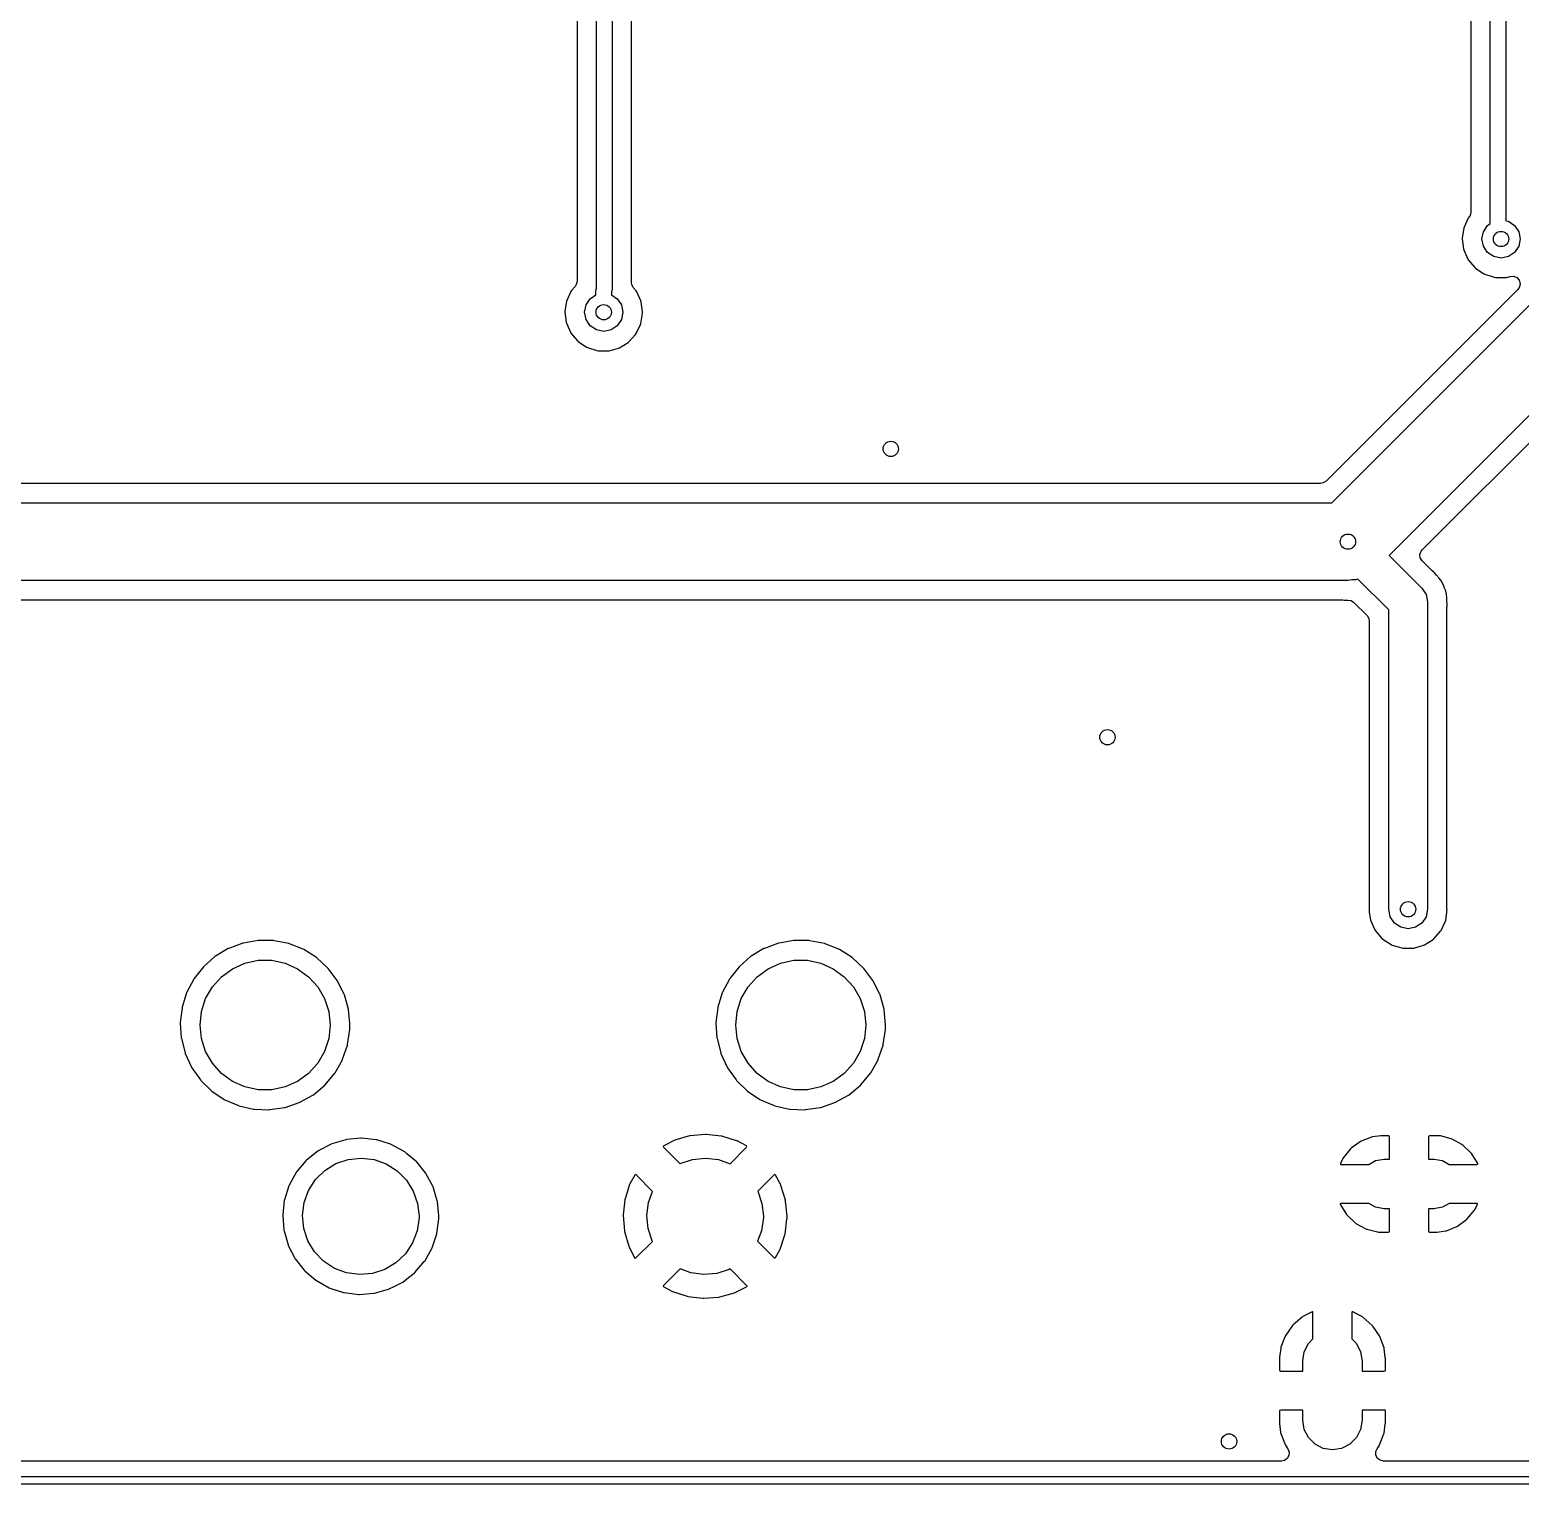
# Model space of a CAD drawing. Extents: x 0 to 4.25, y -4.33 to 0.
# Drawn here: x 0.765 to 1.532, y -4.333 to -3.584 of the extents above; entities that cross this region are included whole.
import ezdxf

# ---------------------------------------------------------------- set-up
doc = ezdxf.new("R2010")
doc.units = 0
doc.header["$MEASUREMENT"] = 0
doc.layers.add('BLACK', color=7, linetype='CONTINUOUS')

msp = doc.modelspace()

# ---------------------------------------------------------------- linework, layer by layer
at = {"layer": 'BLACK', "linetype": 'CONTINUOUS'}
for p, q in [((1.52412, -3.18909), (1.52412, -3.68273)), ((1.51612, -3.6842), (1.51612, -3.19075)), ((1.06432, -3.20488), (1.06432, -3.71824)), ((1.50614, -3.19857), (1.50614, -3.67824)), ((1.05632, -3.71743), (1.05632, -3.20888)), ((1.0743, -3.71446), (1.0743, -3.20567)), ((1.04634, -3.48161), (1.04634, -3.71381)), ((1.50574, -3.67997), (1.50522, -3.68076)), ((1.50614, -3.67824), (1.50574, -3.67997)), ((1.5025, -3.68651), (1.50171, -3.69157)), ((1.50266, -3.68598), (1.5025, -3.68651)), ((1.50484, -3.68134), (1.50266, -3.68598)), ((1.50522, -3.68076), (1.50484, -3.68134)), ((1.5126, -3.68832), (1.51473, -3.68513)), ((1.51473, -3.68513), (1.51612, -3.6842)), ((1.52412, -3.68273), (1.52546, -3.68299)), ((1.52546, -3.68299), (1.52865, -3.68513)), ((1.52865, -3.68513), (1.53079, -3.68832)), ((1.50171, -3.69157), (1.5017, -3.69212)), ((1.5017, -3.69212), (1.50237, -3.6972)), ((1.51185, -3.69209), (1.5126, -3.68832)), ((1.5126, -3.69585), (1.51185, -3.69209)), ((1.53079, -3.68832), (1.53154, -3.69209)), ((1.53154, -3.69209), (1.53079, -3.69585)), ((1.43467, -3.8278), (1.56114, -3.70132)), ((1.50237, -3.6972), (1.50252, -3.69773)), ((1.50252, -3.69773), (1.50458, -3.70241)), ((1.50458, -3.70241), (1.50487, -3.70288)), ((1.50487, -3.70288), (1.50816, -3.7068)), ((1.51473, -3.69905), (1.5126, -3.69585)), ((1.51793, -3.70118), (1.51473, -3.69905)), ((1.52169, -3.70193), (1.51793, -3.70118)), ((1.52546, -3.70118), (1.52169, -3.70193)), ((1.52865, -3.69905), (1.52546, -3.70118)), ((1.53079, -3.69585), (1.52865, -3.69905)), ((1.50816, -3.7068), (1.50858, -3.70717)), ((1.50858, -3.70717), (1.51284, -3.71001)), ((1.51284, -3.71001), (1.51334, -3.71025)), ((1.51334, -3.71025), (1.51822, -3.71177)), ((1.04349, -3.71856), (1.04318, -3.71902)), ((1.04534, -3.71646), (1.04349, -3.71856)), ((1.04595, -3.71555), (1.04534, -3.71646)), ((1.04634, -3.71381), (1.04595, -3.71555)), ((1.05604, -3.71852), (1.05614, -3.71821)), ((1.05604, -3.72083), (1.05604, -3.71852)), ((1.05609, -3.71789), (1.05632, -3.71743)), ((1.05614, -3.71821), (1.05609, -3.71789)), ((1.06432, -3.71824), (1.06422, -3.71854)), ((1.06422, -3.71854), (1.06427, -3.71886)), ((1.07444, -3.7155), (1.0743, -3.71446)), ((1.07527, -3.71707), (1.07444, -3.7155)), ((1.07673, -3.71876), (1.07527, -3.71707)), ((1.07703, -3.71923), (1.07673, -3.71876)), ((1.53032, -3.71803), (1.43171, -3.81664)), ((1.51822, -3.71177), (1.51877, -3.71186)), ((1.51877, -3.71186), (1.52389, -3.71195)), ((1.52389, -3.71195), (1.52444, -3.71189)), ((1.52444, -3.71189), (1.52644, -3.71134)), ((1.52644, -3.71134), (1.52822, -3.71127)), ((1.52822, -3.71127), (1.52985, -3.71197)), ((1.52985, -3.71197), (1.53102, -3.71331)), ((1.53117, -3.71678), (1.53032, -3.71803)), ((1.53102, -3.71331), (1.53149, -3.71503)), ((1.53149, -3.71503), (1.53117, -3.71678)), ((1.04084, -3.72418), (1.04006, -3.72924)), ((1.04101, -3.72366), (1.04084, -3.72418)), ((1.04318, -3.71902), (1.04101, -3.72366)), ((1.0502, -3.72976), (1.05095, -3.726)), ((1.05095, -3.726), (1.05308, -3.7228)), ((1.05308, -3.7228), (1.05604, -3.72083)), ((1.06427, -3.71886), (1.06404, -3.71932)), ((1.06404, -3.71932), (1.06404, -3.72083)), ((1.06404, -3.72083), (1.067, -3.7228)), ((1.067, -3.7228), (1.06913, -3.726)), ((1.06913, -3.726), (1.06988, -3.72976)), ((1.07915, -3.72389), (1.07703, -3.71923)), ((1.0793, -3.72442), (1.07915, -3.72389)), ((1.08004, -3.72962), (1.0793, -3.72442)), ((1.59528, -3.72375), (1.46417, -3.85487)), ((1.04006, -3.72924), (1.04005, -3.7298)), ((1.04005, -3.7298), (1.04071, -3.73487)), ((1.05095, -3.73353), (1.0502, -3.72976)), ((1.05308, -3.73672), (1.05095, -3.73353)), ((1.06913, -3.73353), (1.067, -3.73672)), ((1.06988, -3.72976), (1.06913, -3.73353)), ((1.07916, -3.73558), (1.08004, -3.7304)), ((1.08006, -3.72992), (1.08004, -3.72962)), ((1.08004, -3.7304), (1.08006, -3.7301)), ((1.08006, -3.7301), (1.08006, -3.72992)), ((1.48111, -3.85204), (1.60052, -3.73263)), ((1.04071, -3.73487), (1.04086, -3.73541)), ((1.04086, -3.73541), (1.04292, -3.74009)), ((1.04292, -3.74009), (1.04322, -3.74056)), ((1.04322, -3.74056), (1.04651, -3.74448)), ((1.05627, -3.73886), (1.05308, -3.73672)), ((1.06004, -3.73961), (1.05627, -3.73886)), ((1.06381, -3.73886), (1.06004, -3.73961)), ((1.067, -3.73672), (1.06381, -3.73886)), ((1.07302, -3.74497), (1.07645, -3.74117)), ((1.07645, -3.74117), (1.07676, -3.74071)), ((1.07676, -3.74071), (1.079, -3.7361)), ((1.079, -3.7361), (1.07916, -3.73558)), ((1.04651, -3.74448), (1.04692, -3.74485)), ((1.04692, -3.74485), (1.05119, -3.74768)), ((1.05119, -3.74768), (1.05168, -3.74792)), ((1.05168, -3.74792), (1.05657, -3.74945)), ((1.05657, -3.74945), (1.05712, -3.74954)), ((1.06278, -3.74956), (1.06772, -3.74822)), ((1.06772, -3.74822), (1.06823, -3.748)), ((1.06823, -3.748), (1.07259, -3.74532)), ((1.07259, -3.74532), (1.07302, -3.74497)), ((1.05712, -3.74954), (1.06224, -3.74963)), ((1.06224, -3.74963), (1.06278, -3.74956)), ((1.42888, -3.81781), (0.48762, -3.81781)), ((1.4302, -3.81759), (1.42888, -3.81781)), ((1.43171, -3.81664), (1.4302, -3.81759)), ((0.48183, -3.8278), (1.43467, -3.8278)), ((1.46417, -3.85487), (1.48097, -3.87167)), ((1.47996, -3.85442), (1.48055, -3.85274)), ((1.48016, -3.85619), (1.47996, -3.85442)), ((1.48111, -3.85769), (1.48016, -3.85619)), ((1.48055, -3.85274), (1.48111, -3.85204)), ((1.48623, -3.86282), (1.48111, -3.85769)), ((1.48688, -3.86334), (1.48623, -3.86282)), ((1.48693, -3.86338), (1.48688, -3.86334)), ((1.48735, -3.86374), (1.48693, -3.86338)), ((1.48847, -3.86504), (1.48735, -3.86374)), ((1.44295, -3.8678), (0.47354, -3.8678)), ((1.44497, -3.86751), (1.44295, -3.8678)), ((1.44701, -3.86738), (1.44497, -3.86751)), ((1.44777, -3.86711), (1.44701, -3.86738)), ((1.44808, -3.86706), (1.44777, -3.86711)), ((1.4639, -3.88288), (1.44808, -3.86706)), ((1.48097, -3.87167), (1.48314, -3.87491)), ((1.48867, -3.86526), (1.48847, -3.86504)), ((1.48902, -3.86561), (1.48867, -3.86526)), ((1.48922, -3.86583), (1.48902, -3.86561)), ((1.48946, -3.86617), (1.48922, -3.86583)), ((1.48966, -3.86643), (1.48946, -3.86617)), ((1.49072, -3.86765), (1.48966, -3.86643)), ((1.49102, -3.86812), (1.49072, -3.86765)), ((1.49107, -3.86823), (1.49102, -3.86812)), ((1.49148, -3.86894), (1.49107, -3.86823)), ((1.49156, -3.86904), (1.49148, -3.86894)), ((1.49182, -3.86953), (1.49156, -3.86904)), ((1.49237, -3.87105), (1.49182, -3.86953)), ((1.49249, -3.87135), (1.49237, -3.87105)), ((1.49316, -3.87282), (1.49249, -3.87135)), ((0.47404, -3.87778), (1.44037, -3.87778)), ((1.44037, -3.87778), (1.44098, -3.87782)), ((1.44098, -3.87782), (1.44167, -3.87793)), ((1.44167, -3.87793), (1.44213, -3.87794)), ((1.44213, -3.87794), (1.4428, -3.87789)), ((1.4428, -3.87789), (1.44456, -3.87814)), ((1.44456, -3.87814), (1.44595, -3.87905)), ((1.44595, -3.87905), (1.45275, -3.88584)), ((1.48314, -3.87491), (1.4839, -3.87874)), ((1.4839, -3.87874), (1.4839, -4.03693)), ((1.49331, -3.87335), (1.49316, -3.87282)), ((1.49333, -3.87347), (1.49331, -3.87335)), ((1.49353, -3.87427), (1.49333, -3.87347)), ((1.49357, -3.87438), (1.49353, -3.87427)), ((1.49368, -3.87493), (1.49357, -3.87438)), ((1.49378, -3.87654), (1.49368, -3.87493)), ((1.49381, -3.87686), (1.49378, -3.87654)), ((1.49386, -3.87717), (1.49381, -3.87686)), ((1.49388, -3.87744), (1.49386, -3.87717)), ((1.49388, -3.87797), (1.49388, -3.87744)), ((1.49389, -3.87822), (1.49388, -3.87797)), ((1.494, -3.88008), (1.49389, -3.87822)), ((1.45275, -3.88584), (1.45369, -3.88735)), ((1.45369, -3.88735), (1.45392, -3.88867)), ((1.4639, -4.03693), (1.4639, -3.88288)), ((1.49388, -3.88143), (1.49394, -3.88092)), ((1.49388, -4.03632), (1.49388, -3.88143)), ((1.49393, -3.88091), (1.494, -3.88008)), ((1.49394, -3.88092), (1.49393, -3.88091)), ((1.45392, -3.88867), (1.45392, -4.03623)), ((1.45392, -4.03628), (1.45391, -4.03712)), ((1.45391, -4.03712), (1.45392, -4.03729)), ((1.45392, -4.03623), (1.45392, -4.03628)), ((1.45392, -4.03729), (1.45392, -4.03822)), ((1.45392, -4.03822), (1.45394, -4.0385)), ((1.45394, -4.0385), (1.45448, -4.04232)), ((1.46466, -4.04076), (1.4639, -4.03693)), ((1.46683, -4.044), (1.46466, -4.04076)), ((1.48314, -4.04076), (1.48097, -4.044)), ((1.4839, -4.03693), (1.48314, -4.04076)), ((1.49324, -4.04255), (1.49385, -4.03864)), ((1.49385, -4.03864), (1.49388, -4.03833)), ((1.4939, -4.03663), (1.49388, -4.03632)), ((1.49388, -4.03792), (1.49389, -4.03756)), ((1.49388, -4.03833), (1.49388, -4.03792)), ((1.49392, -4.03708), (1.49389, -4.03663)), ((1.49389, -4.03663), (1.4939, -4.03663)), ((1.49389, -4.03756), (1.49392, -4.03726)), ((1.49392, -4.03726), (1.49392, -4.03708)), ((1.45448, -4.04232), (1.45464, -4.04285)), ((1.45464, -4.04285), (1.45678, -4.04755)), ((1.45678, -4.04755), (1.45707, -4.04802)), ((1.45707, -4.04802), (1.46045, -4.05193)), ((1.47007, -4.04617), (1.46683, -4.044)), ((1.4739, -4.04693), (1.47007, -4.04617)), ((1.47772, -4.04617), (1.4739, -4.04693)), ((1.48097, -4.044), (1.47772, -4.04617)), ((1.48717, -4.05209), (1.49058, -4.04822)), ((1.49058, -4.04822), (1.49089, -4.04776)), ((1.49089, -4.04776), (1.49308, -4.04308)), ((1.49308, -4.04308), (1.49324, -4.04255)), ((0.87437, -4.05437), (0.86721, -4.05701)), ((0.87471, -4.05428), (0.87437, -4.05437)), ((0.88223, -4.05299), (0.87471, -4.05428)), ((0.88258, -4.05296), (0.88223, -4.05299)), ((0.89021, -4.05306), (0.88258, -4.05296)), ((0.89056, -4.0531), (0.89021, -4.05306)), ((0.89804, -4.05459), (0.89056, -4.0531)), ((0.89839, -4.05469), (0.89804, -4.05459)), ((0.90547, -4.05751), (0.89839, -4.05469)), ((1.14996, -4.05437), (1.1428, -4.05701)), ((1.1503, -4.05428), (1.14996, -4.05437)), ((1.15782, -4.05299), (1.1503, -4.05428)), ((1.15817, -4.05296), (1.15782, -4.05299)), ((1.1658, -4.05306), (1.15817, -4.05296)), ((1.16615, -4.0531), (1.1658, -4.05306)), ((1.17363, -4.05459), (1.16615, -4.0531)), ((1.17398, -4.05469), (1.17363, -4.05459)), ((1.18106, -4.05751), (1.17398, -4.05469)), ((1.46045, -4.05193), (1.46086, -4.05229)), ((1.46086, -4.05229), (1.4652, -4.0551)), ((1.4652, -4.0551), (1.4657, -4.05533)), ((1.4657, -4.05533), (1.47065, -4.05681)), ((1.47691, -4.05685), (1.48187, -4.05543)), ((1.48187, -4.05543), (1.48238, -4.05521)), ((1.48238, -4.05521), (1.48674, -4.05245)), ((1.48674, -4.05245), (1.48717, -4.05209)), ((0.86005, -4.06128), (0.85431, -4.0663)), ((0.86034, -4.06107), (0.86005, -4.06128)), ((0.86689, -4.05717), (0.86034, -4.06107)), ((0.86721, -4.05701), (0.86689, -4.05717)), ((0.87549, -4.06463), (0.88233, -4.06318)), ((0.88233, -4.06318), (0.88933, -4.06318)), ((0.88933, -4.06318), (0.89617, -4.06463)), ((0.90579, -4.05768), (0.90547, -4.05751)), ((0.91224, -4.06175), (0.90579, -4.05768)), ((0.91252, -4.06196), (0.91224, -4.06175)), ((0.91812, -4.06714), (0.91252, -4.06196)), ((1.13564, -4.06128), (1.1299, -4.0663)), ((1.13593, -4.06107), (1.13564, -4.06128)), ((1.14248, -4.05717), (1.13593, -4.06107)), ((1.1428, -4.05701), (1.14248, -4.05717)), ((1.15108, -4.06463), (1.15792, -4.06318)), ((1.15792, -4.06318), (1.16492, -4.06318)), ((1.16492, -4.06318), (1.17176, -4.06463)), ((1.18138, -4.05768), (1.18106, -4.05751)), ((1.18783, -4.06175), (1.18138, -4.05768)), ((1.18811, -4.06196), (1.18783, -4.06175)), ((1.19371, -4.06714), (1.18811, -4.06196)), ((1.47065, -4.05681), (1.47119, -4.05689)), ((1.47119, -4.05689), (1.47636, -4.05693)), ((1.47636, -4.05693), (1.47691, -4.05685)), ((0.85407, -4.06656), (0.84935, -4.07255)), ((0.85431, -4.0663), (0.85407, -4.06656)), ((0.86343, -4.07159), (0.86909, -4.06748)), ((0.86909, -4.06748), (0.87549, -4.06463)), ((0.89617, -4.06463), (0.90256, -4.06748)), ((0.90256, -4.06748), (0.90822, -4.07159)), ((0.91836, -4.06741), (0.91812, -4.06714)), ((0.92292, -4.07352), (0.91836, -4.06741)), ((1.12966, -4.06656), (1.12494, -4.07255)), ((1.1299, -4.0663), (1.12966, -4.06656)), ((1.13903, -4.07159), (1.14469, -4.06748)), ((1.14469, -4.06748), (1.15108, -4.06463)), ((1.17176, -4.06463), (1.17815, -4.06748)), ((1.17815, -4.06748), (1.18381, -4.07159)), ((1.19395, -4.06741), (1.19371, -4.06714)), ((1.19851, -4.07352), (1.19395, -4.06741)), ((0.84915, -4.07285), (0.8456, -4.0796)), ((0.84935, -4.07255), (0.84915, -4.07285)), ((0.85525, -4.08285), (0.85875, -4.07679)), ((0.85875, -4.07679), (0.86343, -4.07159)), ((0.90822, -4.07159), (0.9129, -4.07679)), ((0.9129, -4.07679), (0.9164, -4.08285)), ((0.92311, -4.07382), (0.92292, -4.07352)), ((0.92648, -4.08066), (0.92311, -4.07382)), ((1.12474, -4.07285), (1.12119, -4.0796)), ((1.12494, -4.07255), (1.12474, -4.07285)), ((1.13085, -4.08285), (1.13434, -4.07679)), ((1.13434, -4.07679), (1.13903, -4.07159)), ((1.18381, -4.07159), (1.18849, -4.07679)), ((1.18849, -4.07679), (1.19199, -4.08285)), ((1.1987, -4.07382), (1.19851, -4.07352)), ((1.20207, -4.08066), (1.1987, -4.07382)), ((0.84546, -4.07993), (0.8432, -4.08721)), ((0.8456, -4.0796), (0.84546, -4.07993)), ((0.85309, -4.0895), (0.85525, -4.08285)), ((0.9164, -4.08285), (0.91856, -4.0895)), ((0.92661, -4.08099), (0.92648, -4.08066)), ((0.92868, -4.08833), (0.92661, -4.08099)), ((1.12105, -4.07993), (1.11879, -4.08721)), ((1.12119, -4.0796), (1.12105, -4.07993)), ((1.12868, -4.0895), (1.13085, -4.08285)), ((1.19199, -4.08285), (1.19415, -4.0895)), ((1.2022, -4.08099), (1.20207, -4.08066)), ((1.20427, -4.08833), (1.2022, -4.08099)), ((0.84313, -4.08756), (0.84223, -4.09514)), ((0.8432, -4.08721), (0.84313, -4.08756)), ((0.85236, -4.09646), (0.85309, -4.0895)), ((0.91856, -4.0895), (0.91929, -4.09646)), ((0.92874, -4.08868), (0.92868, -4.08833)), ((0.92937, -4.09549), (0.92874, -4.08868)), ((1.11872, -4.08756), (1.11782, -4.09514)), ((1.11879, -4.08721), (1.11872, -4.08756)), ((1.12795, -4.09646), (1.12868, -4.0895)), ((1.19415, -4.0895), (1.19488, -4.09646)), ((1.20433, -4.08868), (1.20427, -4.08833)), ((1.20504, -4.09634), (1.20433, -4.08868)), ((0.84223, -4.09514), (0.84222, -4.09549)), ((0.84222, -4.09549), (0.84272, -4.1031)), ((0.85309, -4.10341), (0.85236, -4.09646)), ((0.91929, -4.09646), (0.91856, -4.10341)), ((0.92828, -4.10646), (0.92938, -4.09885)), ((0.92941, -4.09594), (0.92937, -4.09549)), ((0.92938, -4.09885), (0.9294, -4.09862)), ((0.9294, -4.09862), (0.92946, -4.09657)), ((0.92945, -4.09634), (0.92941, -4.09594)), ((0.92941, -4.09594), (0.92941, -4.09594)), ((0.92946, -4.09657), (0.92945, -4.09634)), ((1.11782, -4.09514), (1.11781, -4.09549)), ((1.11781, -4.09549), (1.11831, -4.1031)), ((1.12868, -4.10341), (1.12795, -4.09646)), ((1.19488, -4.09646), (1.19415, -4.10341)), ((1.20387, -4.10646), (1.20497, -4.09885)), ((1.20497, -4.09885), (1.20499, -4.09862)), ((1.20499, -4.09862), (1.20505, -4.09657)), ((1.20505, -4.09657), (1.20504, -4.09634)), ((0.84272, -4.1031), (0.84278, -4.10346)), ((0.84278, -4.10346), (0.84465, -4.11085)), ((0.85525, -4.11007), (0.85309, -4.10341)), ((0.91856, -4.10341), (0.9164, -4.11007)), ((0.92574, -4.11403), (0.92819, -4.10681)), ((0.92819, -4.10681), (0.92828, -4.10646)), ((1.11831, -4.1031), (1.11837, -4.10346)), ((1.11837, -4.10346), (1.12024, -4.11085)), ((1.13085, -4.11007), (1.12868, -4.10341)), ((1.19415, -4.10341), (1.19199, -4.11007)), ((1.20133, -4.11403), (1.20378, -4.10681)), ((1.20378, -4.10681), (1.20387, -4.10646)), ((0.84465, -4.11085), (0.84477, -4.11118)), ((0.84477, -4.11118), (0.84797, -4.11811)), ((0.85875, -4.11613), (0.85525, -4.11007)), ((0.86343, -4.12133), (0.85875, -4.11613)), ((0.9129, -4.11613), (0.90822, -4.12133)), ((0.9164, -4.11007), (0.9129, -4.11613)), ((0.92187, -4.12101), (0.9256, -4.11436)), ((0.9256, -4.11436), (0.92574, -4.11403)), ((1.12024, -4.11085), (1.12036, -4.11118)), ((1.12036, -4.11118), (1.12356, -4.11811)), ((1.13434, -4.11613), (1.13085, -4.11007)), ((1.13903, -4.12133), (1.13434, -4.11613)), ((1.18849, -4.11613), (1.18381, -4.12133)), ((1.19199, -4.11007), (1.18849, -4.11613)), ((1.19746, -4.12101), (1.20119, -4.11436)), ((1.20119, -4.11436), (1.20133, -4.11403)), ((0.84797, -4.11811), (0.84815, -4.11842)), ((0.84815, -4.11842), (0.85255, -4.12465)), ((0.85255, -4.12465), (0.85278, -4.12492)), ((0.85278, -4.12492), (0.85824, -4.13024)), ((0.86909, -4.12544), (0.86343, -4.12133)), ((0.90822, -4.12133), (0.90256, -4.12544)), ((0.91679, -4.12717), (0.92167, -4.12131)), ((0.92167, -4.12131), (0.92187, -4.12101)), ((1.12356, -4.11811), (1.12374, -4.11842)), ((1.12374, -4.11842), (1.12814, -4.12465)), ((1.12814, -4.12465), (1.12837, -4.12492)), ((1.12837, -4.12492), (1.13383, -4.13024)), ((1.14469, -4.12544), (1.13903, -4.12133)), ((1.18381, -4.12133), (1.17815, -4.12544)), ((1.19238, -4.12717), (1.19726, -4.12131)), ((1.19726, -4.12131), (1.19746, -4.12101)), ((0.85824, -4.13024), (0.85852, -4.13046)), ((0.85852, -4.13046), (0.86486, -4.1347)), ((0.87549, -4.12828), (0.86909, -4.12544)), ((0.88233, -4.12974), (0.87549, -4.12828)), ((0.88933, -4.12974), (0.88233, -4.12974)), ((0.89617, -4.12828), (0.88933, -4.12974)), ((0.90256, -4.12544), (0.89617, -4.12828)), ((0.90373, -4.13623), (0.91038, -4.1325)), ((0.91038, -4.1325), (0.91068, -4.1323)), ((0.91068, -4.1323), (0.91654, -4.12742)), ((0.91654, -4.12742), (0.91679, -4.12717)), ((1.13383, -4.13024), (1.13411, -4.13046)), ((1.13411, -4.13046), (1.14045, -4.1347)), ((1.15108, -4.12828), (1.14469, -4.12544)), ((1.15792, -4.12974), (1.15108, -4.12828)), ((1.16492, -4.12974), (1.15792, -4.12974)), ((1.17176, -4.12828), (1.16492, -4.12974)), ((1.17815, -4.12544), (1.17176, -4.12828)), ((1.17932, -4.13623), (1.18597, -4.1325)), ((1.18597, -4.1325), (1.18627, -4.1323)), ((1.18627, -4.1323), (1.19213, -4.12742)), ((1.19213, -4.12742), (1.19238, -4.12717)), ((0.86486, -4.1347), (0.86517, -4.13487)), ((0.86517, -4.13487), (0.87218, -4.13788)), ((0.87218, -4.13788), (0.87252, -4.13799)), ((0.87252, -4.13799), (0.87996, -4.13967)), ((0.87996, -4.13967), (0.88031, -4.13972)), ((0.88031, -4.13972), (0.88793, -4.14002)), ((0.88793, -4.14002), (0.88829, -4.14)), ((0.88829, -4.14), (0.89583, -4.13891)), ((0.89583, -4.13891), (0.89618, -4.13882)), ((0.89618, -4.13882), (0.9034, -4.13637)), ((0.9034, -4.13637), (0.90373, -4.13623)), ((1.14045, -4.1347), (1.14076, -4.13487)), ((1.14076, -4.13487), (1.14777, -4.13788)), ((1.14777, -4.13788), (1.14811, -4.13799)), ((1.14811, -4.13799), (1.15555, -4.13967)), ((1.15555, -4.13967), (1.1559, -4.13972)), ((1.1559, -4.13972), (1.16352, -4.14002)), ((1.16352, -4.14002), (1.16388, -4.14)), ((1.16388, -4.14), (1.17142, -4.13891)), ((1.17142, -4.13891), (1.17177, -4.13882)), ((1.17177, -4.13882), (1.17899, -4.13637)), ((1.17899, -4.13637), (1.17932, -4.13623)), ((0.92733, -4.15547), (0.92017, -4.15758)), ((0.9277, -4.1554), (0.92733, -4.15547)), ((0.93513, -4.15473), (0.9277, -4.1554)), ((0.93551, -4.15473), (0.93513, -4.15473)), ((0.94293, -4.15551), (0.93551, -4.15473)), ((0.9433, -4.15559), (0.94293, -4.15551)), ((0.95042, -4.15779), (0.9433, -4.15559)), ((1.09659, -4.15573), (1.09624, -4.15588)), ((1.10412, -4.15352), (1.09659, -4.15573)), ((1.1045, -4.15345), (1.10412, -4.15352)), ((1.11231, -4.15274), (1.1045, -4.15345)), ((1.11269, -4.15274), (1.11231, -4.15274)), ((1.12049, -4.15356), (1.11269, -4.15274)), ((1.12087, -4.15364), (1.12049, -4.15356)), ((1.12836, -4.15596), (1.12087, -4.15364)), ((1.4551, -4.15413), (1.44974, -4.15625)), ((1.45557, -4.15401), (1.4551, -4.15413)), ((1.45986, -4.15347), (1.45557, -4.15401)), ((1.4601, -4.15345), (1.45986, -4.15347)), ((1.46399, -4.15345), (1.4601, -4.15345)), ((1.46413, -4.15356), (1.46399, -4.15345)), ((1.4642, -4.15376), (1.46413, -4.15356)), ((1.46429, -4.15405), (1.4642, -4.15376)), ((1.46429, -4.16541), (1.46429, -4.15405)), ((1.48447, -4.15361), (1.48437, -4.15376)), ((1.48437, -4.15376), (1.48437, -4.16541)), ((1.48496, -4.15345), (1.48447, -4.15361)), ((1.49001, -4.15345), (1.48496, -4.15345)), ((1.49049, -4.15351), (1.49001, -4.15345)), ((1.49607, -4.15495), (1.49049, -4.15351)), ((1.49653, -4.15513), (1.49607, -4.15495)), ((1.50158, -4.1579), (1.49653, -4.15513)), ((0.91289, -4.16139), (0.90708, -4.16606)), ((0.91321, -4.16118), (0.91289, -4.16139)), ((0.91982, -4.15772), (0.91321, -4.16118)), ((0.92017, -4.15758), (0.91982, -4.15772)), ((0.95078, -4.15794), (0.95042, -4.15779)), ((0.95265, -4.15895), (0.95078, -4.15794)), ((0.95734, -4.16148), (0.95265, -4.15895)), ((0.95765, -4.1617), (0.95734, -4.16148)), ((0.9588, -4.16265), (0.95765, -4.1617)), ((0.9634, -4.16645), (0.9588, -4.16265)), ((1.09095, -4.15864), (1.09065, -4.15895)), ((1.09065, -4.15895), (1.09084, -4.15932)), ((1.09084, -4.15932), (1.09932, -4.1678)), ((1.09624, -4.15588), (1.09095, -4.15864)), ((1.12507, -4.16782), (1.13354, -4.15935)), ((1.12871, -4.1561), (1.12836, -4.15596)), ((1.13346, -4.15867), (1.12871, -4.1561)), ((1.13374, -4.15896), (1.13346, -4.15867)), ((1.13354, -4.15935), (1.13374, -4.15896)), ((1.4443, -4.16021), (1.44062, -4.16465)), ((1.44465, -4.15987), (1.4443, -4.16021)), ((1.44931, -4.15649), (1.44465, -4.15987)), ((1.44974, -4.15625), (1.44931, -4.15649)), ((1.50197, -4.15819), (1.50158, -4.1579)), ((1.50617, -4.16213), (1.50197, -4.15819)), ((1.50648, -4.16251), (1.50617, -4.16213)), ((1.50957, -4.16738), (1.50648, -4.16251)), ((0.90681, -4.16633), (0.90202, -4.17204)), ((0.90708, -4.16606), (0.90681, -4.16633)), ((0.91657, -4.17124), (0.92227, -4.16774)), ((0.92227, -4.16774), (0.9286, -4.16558)), ((0.9286, -4.16558), (0.93525, -4.16488)), ((0.93525, -4.16488), (0.94189, -4.16567)), ((0.94189, -4.16567), (0.94819, -4.16792)), ((0.94819, -4.16792), (0.95384, -4.1715)), ((0.96367, -4.16672), (0.9634, -4.16645)), ((0.96838, -4.1725), (0.96367, -4.16672)), ((1.09932, -4.1678), (1.09943, -4.16774)), ((1.09943, -4.16774), (1.10576, -4.16558)), ((1.10576, -4.16558), (1.11241, -4.16488)), ((1.11241, -4.16488), (1.11906, -4.16567)), ((1.11906, -4.16567), (1.12507, -4.16782)), ((1.43914, -4.16765), (1.43909, -4.16807)), ((1.43909, -4.16807), (1.4393, -4.16817)), ((1.44036, -4.16506), (1.43914, -4.16765)), ((1.4393, -4.16817), (1.45372, -4.16817)), ((1.44062, -4.16465), (1.44036, -4.16506)), ((1.45372, -4.16817), (1.45716, -4.16619)), ((1.45716, -4.16619), (1.46154, -4.16541)), ((1.46154, -4.16541), (1.46429, -4.16541)), ((1.48437, -4.16541), (1.48713, -4.16541)), ((1.48713, -4.16541), (1.4915, -4.16619)), ((1.4915, -4.16619), (1.49494, -4.16817)), ((1.49494, -4.16817), (1.50931, -4.16817)), ((1.50931, -4.16817), (1.50962, -4.16807)), ((1.50971, -4.16768), (1.50957, -4.16738)), ((1.50962, -4.16807), (1.50971, -4.16804)), ((1.50971, -4.16804), (1.50971, -4.16768)), ((0.9018, -4.17235), (0.89821, -4.17889)), ((0.90202, -4.17204), (0.9018, -4.17235)), ((0.90817, -4.18154), (0.91179, -4.17592)), ((0.91179, -4.17592), (0.91657, -4.17124)), ((0.95384, -4.1715), (0.95855, -4.17625)), ((0.95855, -4.17625), (0.96209, -4.18192)), ((0.96859, -4.17282), (0.96838, -4.1725)), ((0.97209, -4.1794), (0.96859, -4.17282)), ((1.07339, -4.17845), (1.07102, -4.18593)), ((1.07354, -4.1781), (1.07339, -4.17845)), ((1.076, -4.17363), (1.07354, -4.1781)), ((1.07629, -4.17335), (1.076, -4.17363)), ((1.07668, -4.17356), (1.07629, -4.17335)), ((1.08516, -4.18203), (1.07668, -4.17356)), ((1.14776, -4.17352), (1.13929, -4.182)), ((1.14812, -4.17333), (1.14776, -4.17352)), ((1.14843, -4.17364), (1.14812, -4.17333)), ((1.1511, -4.17865), (1.14843, -4.17364)), ((1.15124, -4.179), (1.1511, -4.17865)), ((0.8958, -4.18635), (0.89572, -4.18672)), ((0.89806, -4.17924), (0.8958, -4.18635)), ((0.89821, -4.17889), (0.89806, -4.17924)), ((0.90588, -4.18783), (0.90817, -4.18154)), ((0.96209, -4.18192), (0.96429, -4.18824)), ((0.97224, -4.17976), (0.97209, -4.1794)), ((0.97439, -4.1869), (0.97224, -4.17976)), ((1.07094, -4.18631), (1.07007, -4.1941)), ((1.07102, -4.18593), (1.07094, -4.18631)), ((1.08305, -4.18783), (1.08516, -4.18203)), ((1.13929, -4.182), (1.14146, -4.18824)), ((1.15351, -4.18651), (1.15124, -4.179)), ((1.15358, -4.18688), (1.15351, -4.18651)), ((0.89572, -4.18672), (0.89489, -4.19413)), ((0.89489, -4.19413), (0.89489, -4.19451)), ((0.90504, -4.19446), (0.90588, -4.18783)), ((0.96429, -4.18824), (0.96504, -4.19488)), ((0.97447, -4.18727), (0.97439, -4.1869)), ((0.97517, -4.19448), (0.97447, -4.18727)), ((1.07007, -4.1941), (1.07006, -4.19448)), ((1.08221, -4.19446), (1.08305, -4.18783)), ((1.14146, -4.18824), (1.1422, -4.19488)), ((1.15363, -4.18738), (1.15358, -4.18688)), ((1.15373, -4.18838), (1.15363, -4.18738)), ((1.15363, -4.18738), (1.15363, -4.18738)), ((1.15436, -4.19477), (1.15373, -4.18838)), ((1.43935, -4.18825), (1.43895, -4.18838)), ((1.43895, -4.18838), (1.43895, -4.18874)), ((1.43895, -4.18874), (1.43909, -4.18904)), ((1.43909, -4.18904), (1.44218, -4.19391)), ((1.45372, -4.18825), (1.43935, -4.18825)), ((1.44218, -4.19391), (1.44249, -4.19428)), ((1.45716, -4.19023), (1.45372, -4.18825)), ((1.46154, -4.191), (1.45716, -4.19023)), ((1.46429, -4.191), (1.46154, -4.191)), ((1.46429, -4.20266), (1.46429, -4.191)), ((1.48713, -4.191), (1.48437, -4.191)), ((1.48437, -4.191), (1.48437, -4.20237)), ((1.4915, -4.19023), (1.48713, -4.191)), ((1.49494, -4.18825), (1.4915, -4.19023)), ((1.50936, -4.18825), (1.49494, -4.18825)), ((1.50436, -4.19621), (1.50804, -4.19177)), ((1.50804, -4.19177), (1.5083, -4.19136)), ((1.5083, -4.19136), (1.50952, -4.18877)), ((1.50957, -4.18835), (1.50936, -4.18825)), ((1.50952, -4.18877), (1.50957, -4.18838)), ((1.50957, -4.18838), (1.50957, -4.18835)), ((0.89489, -4.19451), (0.89551, -4.20194)), ((0.9057, -4.20112), (0.90504, -4.19446)), ((0.90781, -4.20747), (0.9057, -4.20112)), ((0.96503, -4.19572), (0.9641, -4.20234)), ((0.96504, -4.19488), (0.96503, -4.19572)), ((0.97424, -4.20359), (0.97518, -4.19611)), ((0.9752, -4.19477), (0.97517, -4.19448)), ((0.97518, -4.19611), (0.9752, -4.19589)), ((0.9752, -4.19479), (0.9752, -4.19477)), ((0.97521, -4.19499), (0.9752, -4.19479)), ((0.9752, -4.19589), (0.97521, -4.19499)), ((1.07006, -4.19448), (1.07072, -4.2023)), ((1.08286, -4.20112), (1.08221, -4.19446)), ((1.08497, -4.20747), (1.08286, -4.20112)), ((1.14219, -4.19572), (1.14126, -4.20234)), ((1.1422, -4.19488), (1.14219, -4.19572)), ((1.15334, -4.20403), (1.15434, -4.19617)), ((1.15434, -4.19617), (1.15435, -4.19595)), ((1.15435, -4.19595), (1.15437, -4.19499)), ((1.15437, -4.19499), (1.15436, -4.19477)), ((1.44249, -4.19428), (1.44669, -4.19823)), ((1.44669, -4.19823), (1.44708, -4.19851)), ((1.44708, -4.19851), (1.45213, -4.20129)), ((1.45213, -4.20129), (1.45259, -4.20147)), ((1.45259, -4.20147), (1.45817, -4.2029)), ((1.49356, -4.20229), (1.49892, -4.20017)), ((1.49892, -4.20017), (1.49935, -4.19993)), ((1.49935, -4.19993), (1.50401, -4.19654)), ((1.50401, -4.19654), (1.50436, -4.19621)), ((0.89551, -4.20194), (0.89558, -4.20232)), ((0.89558, -4.20232), (0.89763, -4.20949)), ((0.89763, -4.20949), (0.89777, -4.20984)), ((0.91127, -4.21319), (0.90781, -4.20747)), ((0.96172, -4.20859), (0.95802, -4.21417)), ((0.9641, -4.20234), (0.96172, -4.20859)), ((0.9718, -4.21104), (0.97415, -4.20396)), ((0.97415, -4.20396), (0.97424, -4.20359)), ((1.07072, -4.2023), (1.07079, -4.20268)), ((1.07079, -4.20268), (1.07295, -4.21022)), ((1.07663, -4.21626), (1.08514, -4.20775)), ((1.08514, -4.20775), (1.08497, -4.20747)), ((1.14126, -4.20234), (1.13923, -4.2077)), ((1.13923, -4.2077), (1.14771, -4.21619)), ((1.15078, -4.21185), (1.15326, -4.20441)), ((1.15326, -4.20441), (1.15334, -4.20403)), ((1.45817, -4.2029), (1.45865, -4.20296)), ((1.45865, -4.20296), (1.4637, -4.20296)), ((1.4637, -4.20296), (1.46419, -4.20281)), ((1.46419, -4.20281), (1.46429, -4.20266)), ((1.48437, -4.20237), (1.48453, -4.20286)), ((1.48453, -4.20286), (1.48467, -4.20296)), ((1.48467, -4.20296), (1.48856, -4.20296)), ((1.48856, -4.20296), (1.48881, -4.20295)), ((1.48881, -4.20295), (1.49309, -4.20241)), ((1.49309, -4.20241), (1.49356, -4.20229)), ((0.89777, -4.20984), (0.90118, -4.21647)), ((0.90118, -4.21647), (0.90139, -4.21679)), ((0.90139, -4.21679), (0.90602, -4.22264)), ((0.91592, -4.218), (0.91127, -4.21319)), ((0.95802, -4.21417), (0.95318, -4.21878)), ((0.96796, -4.21787), (0.97164, -4.21139)), ((0.97164, -4.21139), (0.9718, -4.21104)), ((1.07295, -4.21022), (1.07309, -4.21057)), ((1.07309, -4.21057), (1.07596, -4.21615)), ((1.07596, -4.21615), (1.07626, -4.21645)), ((1.07626, -4.21645), (1.07663, -4.21626)), ((1.14771, -4.21619), (1.14812, -4.2164)), ((1.14812, -4.2164), (1.14839, -4.21614)), ((1.14839, -4.21614), (1.15063, -4.2122)), ((1.15063, -4.2122), (1.15078, -4.21185)), ((0.90602, -4.22264), (0.90629, -4.22291)), ((0.90629, -4.22291), (0.91197, -4.22775)), ((0.92151, -4.22166), (0.91592, -4.218)), ((0.92778, -4.22399), (0.92151, -4.22166)), ((0.93441, -4.22488), (0.92778, -4.22399)), ((0.94107, -4.22427), (0.93441, -4.22488)), ((0.94743, -4.2222), (0.94107, -4.22427)), ((0.95318, -4.21878), (0.94743, -4.2222)), ((0.95881, -4.22705), (0.96259, -4.22409)), ((0.96259, -4.22409), (0.96287, -4.22383)), ((0.96287, -4.22383), (0.96774, -4.21818)), ((0.96774, -4.21818), (0.96796, -4.21787)), ((1.09937, -4.22192), (1.09089, -4.2304)), ((1.10495, -4.22399), (1.09937, -4.22192)), ((1.11158, -4.22488), (1.10495, -4.22399)), ((1.11824, -4.22427), (1.11158, -4.22488)), ((1.1246, -4.2222), (1.11824, -4.22427)), ((1.12505, -4.22193), (1.1246, -4.2222)), ((1.13359, -4.23047), (1.12505, -4.22193)), ((0.91197, -4.22775), (0.91228, -4.22796)), ((0.91228, -4.22796), (0.91879, -4.2316)), ((0.91879, -4.2316), (0.91914, -4.23175)), ((0.91914, -4.23175), (0.92623, -4.23406)), ((0.9422, -4.23439), (0.94938, -4.23239)), ((0.94938, -4.23239), (0.94974, -4.23225)), ((0.94974, -4.23225), (0.95261, -4.2308)), ((0.95261, -4.2308), (0.95639, -4.22889)), ((0.95639, -4.22889), (0.95672, -4.22868)), ((0.95672, -4.22868), (0.95881, -4.22705)), ((1.09089, -4.2304), (1.09068, -4.2308)), ((1.09068, -4.2308), (1.09095, -4.23107)), ((1.09095, -4.23107), (1.09516, -4.23343)), ((1.12762, -4.23411), (1.13349, -4.23114)), ((1.13349, -4.23114), (1.13379, -4.23085)), ((1.13379, -4.23085), (1.13359, -4.23047)), ((0.92623, -4.23406), (0.9266, -4.23414)), ((0.9266, -4.23414), (0.93401, -4.23502)), ((0.93401, -4.23502), (0.93439, -4.23503)), ((0.93439, -4.23503), (0.94182, -4.23446)), ((0.94182, -4.23446), (0.9422, -4.23439)), ((1.09516, -4.23343), (1.09551, -4.23358)), ((1.09551, -4.23358), (1.10297, -4.236)), ((1.10297, -4.236), (1.10334, -4.23608)), ((1.10334, -4.23608), (1.11113, -4.23701)), ((1.11113, -4.23701), (1.11151, -4.23702)), ((1.11151, -4.23702), (1.11934, -4.23642)), ((1.11934, -4.23642), (1.11971, -4.23635)), ((1.11971, -4.23635), (1.12727, -4.23424)), ((1.12727, -4.23424), (1.12762, -4.23411)), ((1.41937, -4.24673), (1.41476, -4.25075)), ((1.41976, -4.24647), (1.41937, -4.24673)), ((1.42459, -4.24397), (1.41976, -4.24647)), ((1.42479, -4.24397), (1.42459, -4.24397)), ((1.42484, -4.24413), (1.42479, -4.24397)), ((1.42492, -4.24437), (1.42484, -4.24413)), ((1.42492, -4.25798), (1.42492, -4.24437)), ((1.44509, -4.24396), (1.445, -4.24413)), ((1.445, -4.24413), (1.445, -4.25798)), ((1.4455, -4.24404), (1.44509, -4.24396)), ((1.4504, -4.24663), (1.4455, -4.24404)), ((1.45078, -4.2469), (1.4504, -4.24663)), ((1.45535, -4.25096), (1.45078, -4.2469)), ((1.41445, -4.2511), (1.41093, -4.2561)), ((1.41476, -4.25075), (1.41445, -4.2511)), ((1.45566, -4.25132), (1.45535, -4.25096)), ((1.45912, -4.25636), (1.45566, -4.25132)), ((1.40837, -4.26267), (1.40776, -4.26733)), ((1.40849, -4.26221), (1.40837, -4.26267)), ((1.41071, -4.25652), (1.40849, -4.26221)), ((1.41093, -4.2561), (1.41071, -4.25652)), ((1.42045, -4.26454), (1.42262, -4.26028)), ((1.42262, -4.26028), (1.42492, -4.25798)), ((1.445, -4.25798), (1.4473, -4.26028)), ((1.4473, -4.26028), (1.44947, -4.26454)), ((1.45934, -4.25677), (1.45912, -4.25636)), ((1.4615, -4.26249), (1.45934, -4.25677)), ((1.46161, -4.26295), (1.4615, -4.26249)), ((1.46216, -4.26748), (1.46161, -4.26295)), ((1.40776, -4.26733), (1.40774, -4.26759)), ((1.40774, -4.26759), (1.40774, -4.27387)), ((1.4197, -4.26925), (1.42045, -4.26454)), ((1.4197, -4.27447), (1.4197, -4.26925)), ((1.44947, -4.26454), (1.45022, -4.26925)), ((1.45022, -4.26925), (1.45022, -4.27447)), ((1.46217, -4.26759), (1.46216, -4.26748)), ((1.46218, -4.2677), (1.46217, -4.26759)), ((1.46218, -4.26772), (1.46218, -4.2677)), ((1.46218, -4.27417), (1.46218, -4.26772)), ((1.40774, -4.27387), (1.4079, -4.27436)), ((1.4079, -4.27436), (1.40805, -4.27447)), ((1.40805, -4.27447), (1.4197, -4.27447)), ((1.45022, -4.27447), (1.46158, -4.27447)), ((1.46158, -4.27447), (1.46207, -4.27431)), ((1.46207, -4.27431), (1.46218, -4.27417)), ((1.40785, -4.29471), (1.40774, -4.29485)), ((1.40774, -4.29485), (1.40774, -4.3013)), ((1.40774, -4.3013), (1.40776, -4.30153)), ((1.40776, -4.30153), (1.40831, -4.30607)), ((1.40834, -4.29455), (1.40785, -4.29471)), ((1.4197, -4.29455), (1.40834, -4.29455)), ((1.4197, -4.29976), (1.4197, -4.29455)), ((1.42045, -4.30448), (1.4197, -4.29976)), ((1.45022, -4.29976), (1.44947, -4.30448)), ((1.46187, -4.29455), (1.45022, -4.29455)), ((1.45022, -4.29455), (1.45022, -4.29976)), ((1.46202, -4.29465), (1.46187, -4.29455)), ((1.46218, -4.29514), (1.46202, -4.29465)), ((1.46216, -4.30168), (1.46218, -4.30143)), ((1.46218, -4.30143), (1.46218, -4.29514)), ((1.40831, -4.30607), (1.40842, -4.30652)), ((1.40842, -4.30652), (1.41058, -4.31224)), ((1.42262, -4.30873), (1.42045, -4.30448)), ((1.42599, -4.31211), (1.42262, -4.30873)), ((1.4473, -4.30873), (1.44393, -4.31211)), ((1.44947, -4.30448), (1.4473, -4.30873)), ((1.45921, -4.3125), (1.46143, -4.3068)), ((1.46143, -4.3068), (1.46155, -4.30635)), ((1.46155, -4.30635), (1.46216, -4.30168)), ((1.41058, -4.31224), (1.4108, -4.31266)), ((1.4108, -4.31266), (1.41205, -4.31448)), ((1.41205, -4.31448), (1.41271, -4.31614)), ((1.41271, -4.31614), (1.41258, -4.31791)), ((1.43025, -4.31427), (1.42599, -4.31211)), ((1.43496, -4.31502), (1.43025, -4.31427)), ((1.43968, -4.31427), (1.43496, -4.31502)), ((1.44393, -4.31211), (1.43968, -4.31427)), ((1.45728, -4.31586), (1.45791, -4.31445)), ((1.45728, -4.31764), (1.45728, -4.31586)), ((1.45791, -4.31445), (1.45899, -4.31291)), ((1.45899, -4.31291), (1.45921, -4.3125)), ((1.40875, -4.32075), (0.01396, -4.32075)), ((1.41023, -4.32047), (1.40875, -4.32075)), ((1.4117, -4.31946), (1.41023, -4.32047)), ((1.41258, -4.31791), (1.4117, -4.31946)), ((1.45805, -4.31924), (1.45728, -4.31764)), ((1.45945, -4.32035), (1.45805, -4.31924)), ((1.46118, -4.32075), (1.45945, -4.32035)), ((1.68434, -4.32075), (1.46118, -4.32075)), ((0.00197, -4.32874), (4.25, -4.32874)), ((4.25197, -4.33268), (0, -4.33268))]:
    msp.add_line(p, q, dxfattribs=at)
at = {"layer": 'BLACK'}
for centre in [(1.52169, -3.69209), (1.06004, -3.72976), (1.20776, -3.80008), (1.44295, -3.8478), (1.31921, -3.94843), (1.4739, -4.03693), (1.38177, -4.31071)]:
    msp.add_circle(centre, 0.00394, dxfattribs=at)

doc.saveas('drawing.dxf')
